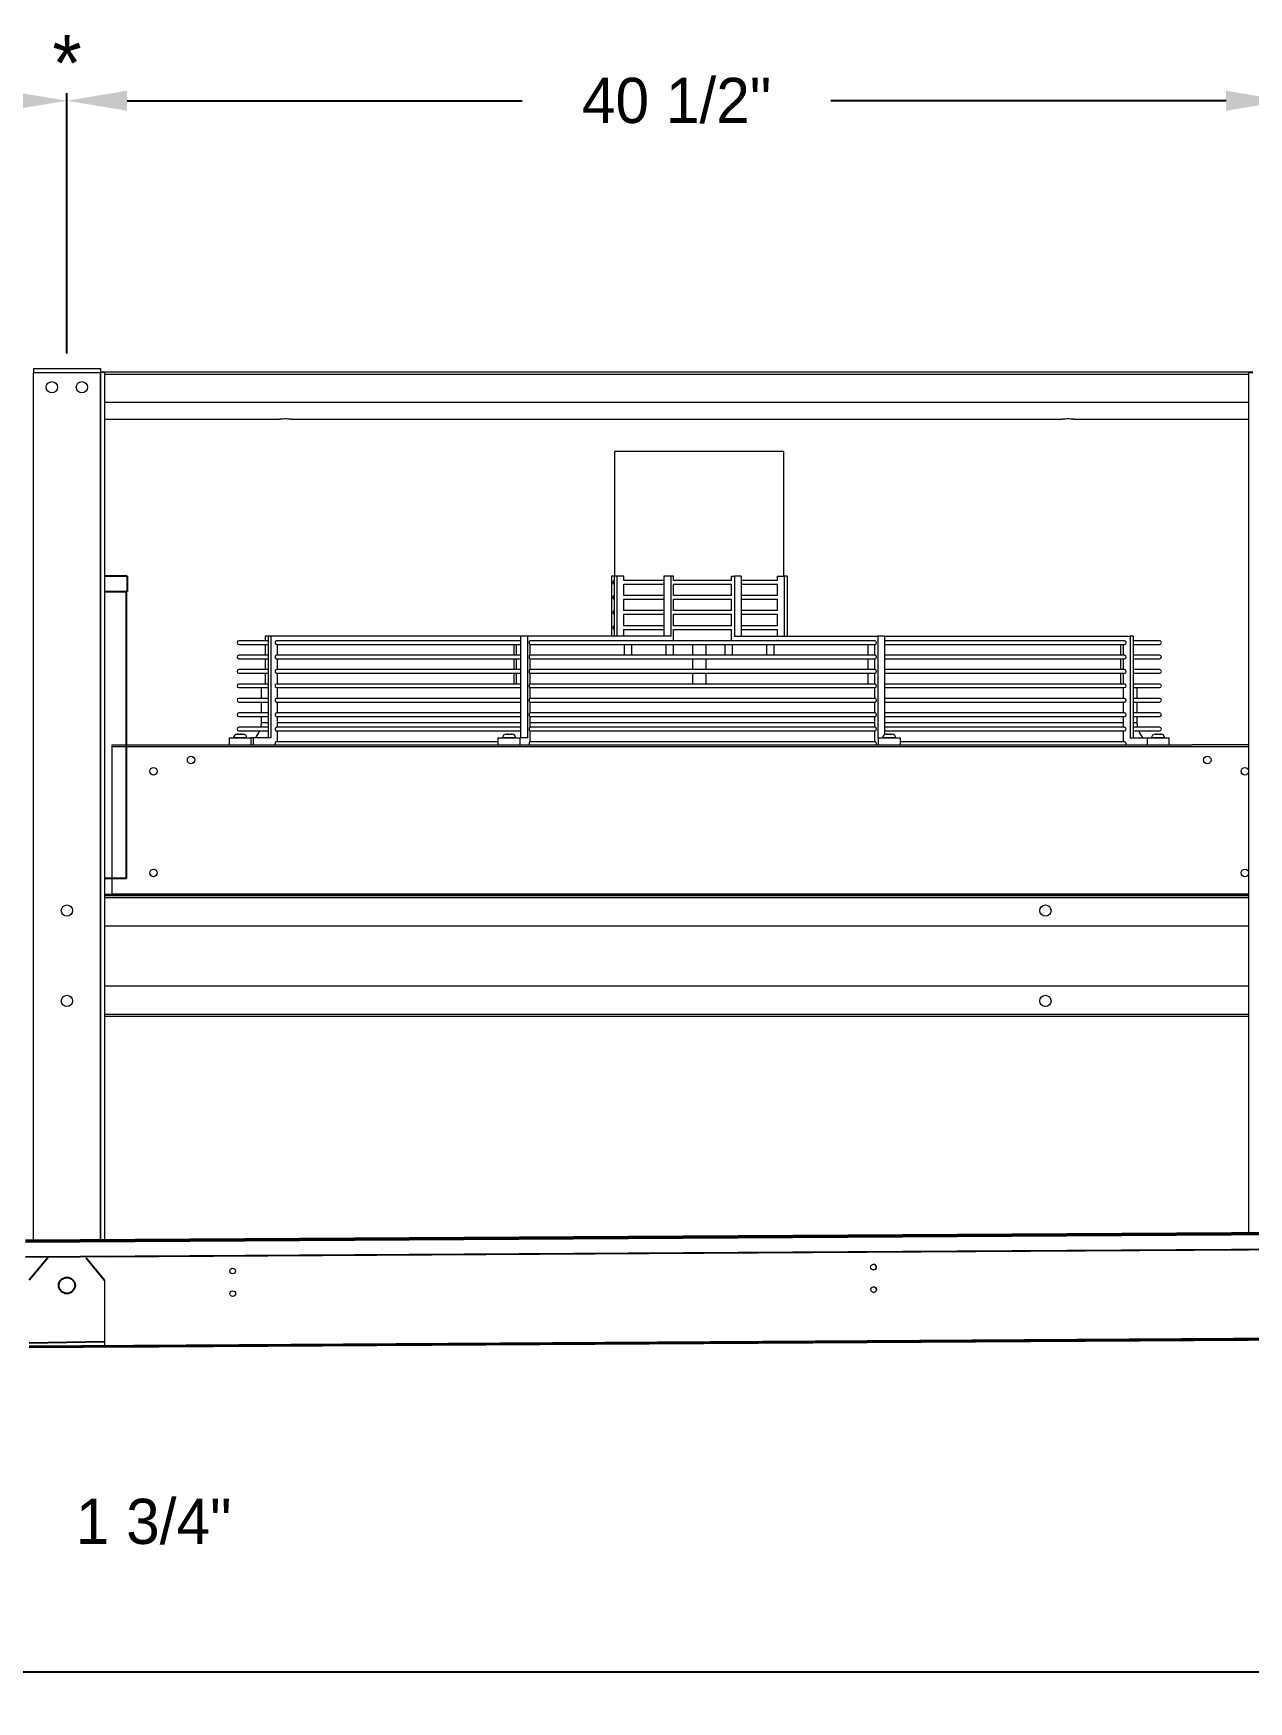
# Model space of a CAD drawing. Extents: x 6 to 271, y -23 to 146.
# Drawn here: x 96.4 to 136.7, y 44.2 to 99.6 of the extents above; entities that cross this region are included whole.
import ezdxf
from ezdxf.enums import TextEntityAlignment as Align

# ---------------------------------------------------------------- set-up
doc = ezdxf.new("R2010")
doc.units = 0
doc.header["$MEASUREMENT"] = 0
doc.layers.get('0').update_dxf_attribs({"linetype": 'CONTINUOUS'})
doc.layers.get('Defpoints').update_dxf_attribs({"linetype": 'CONTINUOUS'})
doc.dimstyles.get("Standard").update_dxf_attribs({"dimtxt": 1.5, "dimasz": 2, "dimexe": 0.25, "dimexo": 0.5, "dimgap": 0.75, "dimtad": 0, "dimtih": 1, "dimtoh": 1, "dimdec": 4, "dimzin": 0, "dimdsep": 46, "dimlunit": 5, "dimtxsty": 'STANDARD', "dimcen": 0.125, "dimclrd": 1, "dimclre": 1, "dimclrt": 1, "dimadec": 0, "dimazin": 0, "dimtfac": 1, "dimtdec": 4, "dimtofl": 0, "dimtmove": 0, "dimatfit": 3, "dimfxl": 1, "dimfrac": 2, "dimtolj": 1, "dimtzin": 0, "dimarcsym": 0})

# ---------------------------------------------------------------- blocks, each defined once
blk = doc.blocks.new('*D29')
at = {"color": 7, "lineweight": -2}
for p, q in [((97.495, 88.965), (97.495, 97.601)), ((137.995, 88.965), (137.995, 97.601)), ((99.495, 97.351), (112.62, 97.351)), ((135.995, 97.351), (122.87, 97.351))]:
    blk.add_line(p, q, dxfattribs=at)
at = {"color": 7}
for points in [[(99.495, 97.684), (99.495, 97.018), (97.495, 97.351)], [(135.995, 97.684), (135.995, 97.018), (137.995, 97.351)]]:
    blk.add_solid(points, dxfattribs=at)
at = {"layer": 'Defpoints', "color": 0}
for p in [(137.995, 97.351), (97.495, 88.465), (137.995, 88.465)]:
    blk.add_point(p, dxfattribs=at)
at = {"color": 7, "insert": (117.745, 97.351), "char_height": 1.5, "attachment_point": 5}
blk.add_mtext('\\A1;40 1/2"', dxfattribs=at)
blk = doc.blocks.new('*D33')
at = {"color": 7, "lineweight": -2}
for p, q in [((89.995, 59.419), (89.995, 97.601)), ((97.495, 88.965), (97.495, 97.601)), ((89.995, 97.351), (87.995, 97.351)), ((95.495, 97.351), (91.995, 97.351))]:
    blk.add_line(p, q, dxfattribs=at)
at = {"color": 7}
for points in [[(91.995, 97.684), (91.995, 97.018), (89.995, 97.351)], [(95.495, 97.684), (95.495, 97.018), (97.495, 97.351)]]:
    blk.add_solid(points, dxfattribs=at)
at = {"layer": 'Defpoints', "color": 0}
for p in [(97.495, 97.351), (97.495, 88.465), (89.995, 58.919)]:
    blk.add_point(p, dxfattribs=at)
at = {"color": 7, "insert": (83.495, 97.351), "char_height": 1.5, "attachment_point": 5}
blk.add_mtext('\\A1;7 1/2"', dxfattribs=at)
blk = doc.blocks.new('*D34')
at = {"color": 7, "lineweight": -2}
for p, q in [((265.011, 56.506), (265.011, 44.939)), ((90.014, 55.419), (90.014, 44.939)), ((92.014, 45.189), (174.512, 45.189)), ((263.011, 45.189), (180.512, 45.189))]:
    blk.add_line(p, q, dxfattribs=at)
at = {"color": 7}
for points in [[(92.014, 45.523), (92.014, 44.856), (90.014, 45.189)], [(263.011, 45.523), (263.011, 44.856), (265.011, 45.189)]]:
    blk.add_solid(points, dxfattribs=at)
at = {"layer": 'Defpoints', "color": 0}
for p in [(265.011, 57.006), (90.014, 55.919), (265.011, 45.189)]:
    blk.add_point(p, dxfattribs=at)
at = {"color": 7, "insert": (177.512, 45.189), "char_height": 1.5, "attachment_point": 5}
blk.add_mtext('\\A1;175"', dxfattribs=at)
blk = doc.blocks.new('*D35')
at = {"color": 7, "lineweight": -2}
for p, q in [((90.014, 55.419), (90.014, 49.929)), ((91.757, 53.867), (91.757, 49.929)), ((88.014, 50.179), (86.014, 50.179)), ((93.757, 50.179), (95.875, 50.179))]:
    blk.add_line(p, q, dxfattribs=at)
at = {"color": 7}
for points in [[(88.014, 50.512), (88.014, 49.846), (90.014, 50.179)], [(93.757, 50.512), (93.757, 49.846), (91.757, 50.179)]]:
    blk.add_solid(points, dxfattribs=at)
at = {"layer": 'Defpoints', "color": 0}
for p in [(90.014, 55.919), (91.757, 54.367), (90.014, 50.179)]:
    blk.add_point(p, dxfattribs=at)
at = {"color": 7, "insert": (100.375, 50.179), "char_height": 1.5, "attachment_point": 5}
blk.add_mtext('\\A1;1 3/4"', dxfattribs=at)

msp = doc.modelspace()

# ---------------------------------------------------------------- linework, layer by layer
at = {"color": 0, "linetype": 'Continuous', "lineweight": 15}
for p, q in [((96.38066, 88.3298), (96.37967, 88.3298)), ((96.38066, 88.4653), (96.38066, 88.3308)), ((96.38066, 88.4653), (98.60966, 88.4653)), ((96.38066, 88.3308), (98.60966, 88.3308)), ((96.38066, 88.3298), (96.38066, 88.3308)), ((96.38066, 88.3298), (98.60966, 88.3298)), ((96.38066, 59.51501), (96.38066, 88.3298)), ((98.60966, 88.4653), (98.60966, 88.3308)), ((98.60966, 88.3298), (98.60966, 88.3308)), ((98.60966, 59.52886), (98.60966, 88.3298)), ((98.61066, 88.3298), (98.60966, 88.3298)), ((98.61066, 88.3298), (98.61066, 59.52887)), ((98.74516, 88.3298), (98.61066, 88.3298)), ((98.74516, 88.3298), (98.74516, 59.5297)), ((98.74516, 88.2768), (136.74516, 88.2768)), ((136.74516, 88.3298), (136.74516, 59.76573)), ((136.74516, 88.3298), (136.87966, 88.3298)), ((98.74516, 87.34551), (136.74516, 87.34551)), ((98.74516, 86.78321), (104.55766, 86.78321)), ((104.93266, 86.78321), (130.55766, 86.78321)), ((130.93267, 86.78321), (136.74516, 86.78321)), ((119.57146, 85.7088), (115.68266, 85.7088)), ((121.30766, 85.7088), (119.57146, 85.7088)), ((115.57795, 81.5728), (115.57795, 79.5778)), ((115.67133, 81.5728), (115.57795, 81.5728)), ((115.7647, 81.5728), (115.67133, 81.5728)), ((115.67133, 81.5728), (115.67133, 79.5778)), ((115.7647, 81.5728), (115.7647, 79.5778)), ((115.99013, 81.5728), (115.7647, 81.5728)), ((115.99013, 81.42198), (115.99013, 81.5728)), ((117.32549, 81.42292), (115.99013, 81.42292)), ((117.55092, 81.5728), (117.32549, 81.5728)), ((117.32549, 81.5728), (117.32549, 79.5778)), ((117.55092, 81.5728), (117.55092, 79.5778)), ((117.6443, 81.5728), (117.55092, 81.5728)), ((117.6443, 81.42198), (117.6443, 81.5728)), ((119.57146, 81.42292), (117.6443, 81.42292)), ((119.57146, 81.42292), (119.57146, 81.5728)), ((119.57146, 81.5728), (119.66484, 81.5728)), ((119.66484, 81.5728), (119.66484, 79.5778)), ((119.89026, 81.5728), (119.66484, 81.5728)), ((119.89026, 81.5728), (119.89026, 79.5778)), ((121.09357, 81.42292), (119.89026, 81.42292)), ((121.09357, 81.42292), (121.09357, 81.5728)), ((121.09357, 81.5728), (121.319, 81.5728)), ((121.319, 81.5728), (121.319, 79.5778)), ((121.41238, 81.5728), (121.319, 81.5728)), ((121.41238, 81.5728), (121.41238, 79.5778)), ((115.99013, 80.92198), (115.99013, 81.30386)), ((115.99013, 81.30292), (117.32549, 81.30292)), ((117.32549, 80.92292), (115.99013, 80.92292)), ((117.6443, 80.92198), (117.6443, 81.30386)), ((117.6443, 81.30292), (119.57146, 81.30292)), ((119.57146, 80.92292), (117.6443, 80.92292)), ((119.57146, 80.92292), (119.57146, 81.30292)), ((119.89026, 81.30292), (121.09357, 81.30292)), ((121.09357, 80.92292), (119.89026, 80.92292)), ((121.09357, 80.92292), (121.09357, 81.30292)), ((115.99013, 80.42198), (115.99013, 80.80386)), ((115.99013, 80.80292), (117.32549, 80.80292)), ((117.32549, 80.42292), (115.99013, 80.42292)), ((117.6443, 80.42198), (117.6443, 80.80386)), ((117.6443, 80.80292), (119.57146, 80.80292)), ((119.57146, 80.42292), (117.6443, 80.42292)), ((119.57146, 80.42292), (119.57146, 80.80292)), ((119.89026, 80.80292), (121.09357, 80.80292)), ((121.09357, 80.42292), (119.89026, 80.42292)), ((121.09357, 80.42292), (121.09357, 80.80292)), ((115.99013, 79.92198), (115.99013, 80.30386)), ((115.99013, 80.30292), (117.32549, 80.30292)), ((117.32549, 79.92292), (115.99013, 79.92292)), ((115.99013, 79.5778), (115.99013, 79.80386)), ((115.99013, 79.80292), (117.32549, 79.80292)), ((117.6443, 79.92198), (117.6443, 80.30386)), ((117.6443, 80.30292), (119.57146, 80.30292)), ((119.57146, 79.92292), (117.6443, 79.92292)), ((117.6443, 79.42292), (117.6443, 79.80386)), ((117.6443, 79.80292), (119.57146, 79.80292)), ((119.57146, 79.92292), (119.57146, 80.30292)), ((119.57146, 79.42292), (119.57146, 79.80292)), ((119.89026, 80.30292), (121.09357, 80.30292)), ((121.09357, 79.92292), (119.89026, 79.92292)), ((119.89026, 79.80292), (121.09357, 79.80292)), ((121.09357, 79.92292), (121.09357, 80.30292)), ((121.09357, 79.5778), (121.09357, 79.80292)), ((104.17503, 79.42292), (103.20505, 79.42292)), ((103.20505, 79.30292), (104.17503, 79.30292)), ((104.08166, 79.5778), (104.08166, 79.42292)), ((104.17503, 79.5778), (104.08166, 79.5778)), ((104.08166, 79.30292), (104.08166, 78.94425)), ((104.2684, 79.5778), (104.17503, 79.5778)), ((104.17503, 79.5778), (104.17503, 76.1968)), ((104.2684, 79.5778), (104.2684, 76.1968)), ((112.56357, 79.5778), (104.2684, 79.5778)), ((104.46412, 79.30292), (112.56357, 79.30292)), ((112.56357, 79.42292), (104.46416, 79.42292)), ((104.49383, 78.94425), (104.49383, 79.30292)), ((112.33814, 79.30292), (112.33814, 78.94425)), ((112.43152, 78.94425), (112.43152, 79.30292)), ((112.78899, 79.5778), (112.56357, 79.5778)), ((112.56357, 79.5778), (112.56357, 76.1968)), ((112.78899, 79.5778), (112.78899, 76.1968)), ((117.55092, 79.5778), (112.78899, 79.5778)), ((112.87006, 79.30292), (124.34644, 79.30292)), ((124.34644, 79.42292), (112.87014, 79.42292)), ((112.88237, 78.94425), (112.88237, 79.30292)), ((119.66484, 79.5778), (124.42676, 79.5778)), ((124.10795, 78.94425), (124.10795, 79.30292)), ((124.33338, 78.94425), (124.33338, 79.30292)), ((124.42676, 79.5778), (124.42676, 76.1968)), ((124.65219, 79.5778), (124.42676, 79.5778)), ((124.65219, 79.5778), (124.65219, 76.3049)), ((124.65219, 79.5778), (132.81529, 79.5778)), ((132.62138, 79.42292), (124.65219, 79.42292)), ((124.65219, 79.30292), (132.62138, 79.30292)), ((132.4965, 78.94425), (132.4965, 79.30292)), ((132.58987, 78.94425), (132.58987, 79.30292)), ((132.81529, 79.5778), (132.81529, 76.1968)), ((132.90867, 79.5778), (132.81529, 79.5778)), ((132.90867, 79.5778), (132.90867, 76.1968)), ((133.78528, 79.42292), (132.90867, 79.42292)), ((132.90867, 79.30292), (133.78528, 79.30292)), ((104.17503, 78.94425), (103.20505, 78.94425)), ((103.20505, 78.82425), (104.17503, 78.82425)), ((104.08166, 78.82425), (104.08166, 78.46559)), ((104.46412, 78.82425), (112.56357, 78.82425)), ((112.56357, 78.94425), (104.46416, 78.94425)), ((104.49383, 78.46559), (104.49383, 78.82425)), ((112.33814, 78.82425), (112.33814, 78.46559)), ((112.43152, 78.46559), (112.43152, 78.82425)), ((112.87006, 78.82425), (124.34644, 78.82425)), ((124.34644, 78.94425), (112.87014, 78.94425)), ((112.88237, 78.46559), (112.88237, 78.82425)), ((124.10795, 78.46559), (124.10795, 78.82425)), ((124.33338, 78.46559), (124.33338, 78.82425)), ((132.62138, 78.94425), (124.65219, 78.94425)), ((124.65219, 78.82425), (132.62138, 78.82425)), ((132.4965, 78.46559), (132.4965, 78.82425)), ((132.58987, 78.46559), (132.58987, 78.82425)), ((133.78528, 78.94425), (132.90867, 78.94425)), ((132.90867, 78.82425), (133.78528, 78.82425)), ((104.17503, 78.46559), (103.20505, 78.46559)), ((103.20505, 78.34559), (104.17503, 78.34559)), ((104.08166, 78.34559), (104.08166, 77.98692)), ((104.46412, 78.34559), (112.56357, 78.34559)), ((112.56357, 78.46559), (104.46416, 78.46559)), ((104.49383, 77.98692), (104.49383, 78.34559)), ((112.33814, 78.34559), (112.33814, 77.98692)), ((112.43152, 77.98692), (112.43152, 78.34559)), ((112.87007, 78.34559), (124.34644, 78.34559)), ((124.34644, 78.46559), (112.87014, 78.46559)), ((112.88237, 77.98692), (112.88237, 78.34559)), ((124.10795, 77.98692), (124.10795, 78.34559)), ((124.33338, 77.98692), (124.33338, 78.34559)), ((132.62138, 78.46559), (124.65219, 78.46559)), ((124.65219, 78.34559), (132.62138, 78.34559)), ((132.4965, 77.98692), (132.4965, 78.34559)), ((132.58987, 77.98692), (132.58987, 78.34559)), ((133.78528, 78.46559), (132.90867, 78.46559)), ((132.90867, 78.34559), (133.78528, 78.34559)), ((104.17503, 77.98692), (103.20505, 77.98692)), ((103.20505, 77.86692), (104.17503, 77.86692)), ((104.46412, 77.86692), (112.56357, 77.86692)), ((112.56357, 77.98692), (104.46416, 77.98692)), ((104.49383, 77.50826), (104.49383, 77.86692)), ((112.87007, 77.86692), (124.34644, 77.86692)), ((124.34644, 77.98692), (112.87014, 77.98692)), ((112.88237, 77.50826), (112.88237, 77.86692)), ((124.33338, 77.50826), (124.33338, 77.86692)), ((132.62138, 77.98692), (124.65219, 77.98692)), ((124.65219, 77.86692), (132.62138, 77.86692)), ((132.58987, 77.50826), (132.58987, 77.86692)), ((133.78528, 77.98692), (132.90867, 77.98692)), ((132.90867, 77.86692), (133.78528, 77.86692)), ((104.17503, 77.50826), (103.20505, 77.50826)), ((103.20505, 77.38826), (104.17503, 77.38826)), ((104.17503, 77.02959), (103.20505, 77.02959)), ((104.46412, 77.38826), (112.56357, 77.38826)), ((112.56357, 77.50826), (104.46416, 77.50826)), ((112.56357, 77.02959), (104.46416, 77.02959)), ((104.49383, 77.02959), (104.49383, 77.38826)), ((112.87007, 77.38826), (124.34644, 77.38826)), ((124.34644, 77.50826), (112.87014, 77.50826)), ((124.34644, 77.02959), (112.87014, 77.02959)), ((112.88237, 77.02959), (112.88237, 77.38826)), ((124.33338, 77.02959), (124.33338, 77.38826)), ((132.62138, 77.50826), (124.65219, 77.50826)), ((124.65219, 77.38826), (132.62138, 77.38826)), ((132.62138, 77.02959), (124.65219, 77.02959)), ((132.58987, 77.02959), (132.58987, 77.38826)), ((133.78528, 77.50826), (132.90867, 77.50826)), ((132.90867, 77.38826), (133.78528, 77.38826)), ((133.78528, 77.02959), (132.90867, 77.02959)), ((103.20505, 76.90959), (104.17503, 76.90959)), ((104.17503, 76.55092), (103.20505, 76.55092)), ((103.20505, 76.43092), (104.17503, 76.43092)), ((104.17503, 76.7028), (103.94736, 76.7028)), ((104.46412, 76.90959), (112.56357, 76.90959)), ((104.46412, 76.43092), (112.56357, 76.43092)), ((112.56357, 76.55092), (104.46416, 76.55092)), ((104.49383, 76.55092), (104.49383, 76.90959)), ((112.56357, 76.7028), (104.49383, 76.7028)), ((104.49383, 76.07226), (104.49383, 76.43092)), ((112.87006, 76.90959), (124.34644, 76.90959)), ((112.87006, 76.43092), (124.34644, 76.43092)), ((124.34644, 76.55092), (112.87014, 76.55092)), ((112.88237, 76.55092), (112.88237, 76.90959)), ((124.33338, 76.7028), (112.88237, 76.7028)), ((112.88237, 76.07226), (112.88237, 76.43092)), ((124.33338, 76.55092), (124.33338, 76.90959)), ((124.33338, 76.07226), (124.33338, 76.43092)), ((124.65219, 76.90959), (132.62138, 76.90959)), ((132.58987, 76.7028), (124.65219, 76.7028)), ((132.62138, 76.55092), (124.65219, 76.55092)), ((124.65219, 76.43092), (132.62138, 76.43092)), ((132.58987, 76.55092), (132.58987, 76.90959)), ((132.58987, 76.07226), (132.58987, 76.43092)), ((132.90867, 76.90959), (133.78528, 76.90959)), ((133.04296, 76.7028), (132.90867, 76.7028)), ((133.78528, 76.55092), (132.90867, 76.55092)), ((132.90867, 76.43092), (133.78528, 76.43092)), ((98.99517, 75.9653), (102.12017, 75.9653)), ((98.99517, 75.9143), (136.74516, 75.9143)), ((102.12017, 75.9653), (134.87016, 75.9653)), ((102.88215, 76.1968), (102.91024, 76.1968)), ((102.91024, 76.1968), (103.62015, 76.1968)), ((103.04905, 76.1978), (103.0324, 76.1978)), ((103.4699, 76.1978), (103.04905, 76.1978)), ((103.1564, 76.3218), (103.15656, 76.3218)), ((103.15929, 76.3218), (103.15656, 76.3218)), ((103.15929, 76.3218), (103.16979, 76.3218)), ((103.18047, 76.3218), (103.16979, 76.3218)), ((103.18047, 76.3218), (103.25651, 76.3218)), ((103.26806, 76.3218), (103.25651, 76.3218)), ((103.27434, 76.3218), (103.26806, 76.3218)), ((103.27434, 76.3218), (103.29971, 76.3218)), ((103.31425, 76.3218), (103.29971, 76.3218)), ((103.31425, 76.3218), (103.3459, 76.3218)), ((103.68544, 76.1968), (103.62015, 76.1968)), ((103.68544, 76.1968), (103.68544, 75.9653)), ((104.2684, 76.1968), (103.68544, 76.1968)), ((111.81188, 76.07226), (104.46416, 76.07226)), ((111.81188, 76.1968), (111.83998, 76.1968)), ((111.83998, 76.1968), (112.54989, 76.1968)), ((112.09718, 76.1978), (111.96213, 76.1978)), ((112.08614, 76.3218), (112.11778, 76.3218)), ((112.39964, 76.1978), (112.09718, 76.1978)), ((112.13233, 76.3218), (112.11778, 76.3218)), ((112.13233, 76.3218), (112.15769, 76.3218)), ((112.16397, 76.3218), (112.15769, 76.3218)), ((112.17553, 76.3218), (112.16397, 76.3218)), ((112.17553, 76.3218), (112.25157, 76.3218)), ((112.26225, 76.3218), (112.25157, 76.3218)), ((112.26225, 76.3218), (112.27275, 76.3218)), ((112.27548, 76.3218), (112.27275, 76.3218)), ((112.27548, 76.3218), (112.27563, 76.3218)), ((112.78899, 76.1968), (112.54989, 76.1968)), ((124.34644, 76.07226), (112.87014, 76.07226)), ((124.42676, 76.1968), (124.44044, 76.1968)), ((124.44044, 76.1968), (124.46853, 76.1968)), ((124.46853, 76.1968), (125.17843, 76.1968)), ((124.89315, 76.1978), (124.59069, 76.1978)), ((124.71469, 76.3218), (124.71484, 76.3218)), ((124.71757, 76.3218), (124.71484, 76.3218)), ((124.71757, 76.3218), (124.72808, 76.3218)), ((124.73876, 76.3218), (124.72808, 76.3218)), ((124.73876, 76.3218), (124.8148, 76.3218)), ((124.82635, 76.3218), (124.8148, 76.3218)), ((124.83263, 76.3218), (124.82635, 76.3218)), ((124.83263, 76.3218), (124.858, 76.3218)), ((124.87255, 76.3218), (124.858, 76.3218)), ((124.87255, 76.3218), (124.90419, 76.3218)), ((125.02819, 76.1978), (124.89315, 76.1978)), ((132.62138, 76.07226), (125.17843, 76.07226)), ((132.81529, 76.1968), (133.37018, 76.1968)), ((133.37018, 76.1968), (133.39826, 76.1968)), ((133.39826, 76.1968), (134.10818, 76.1968)), ((133.94128, 76.1978), (133.52043, 76.1978)), ((133.64443, 76.3218), (133.67608, 76.3218)), ((133.69062, 76.3218), (133.67608, 76.3218)), ((133.69062, 76.3218), (133.71598, 76.3218)), ((133.72226, 76.3218), (133.71598, 76.3218)), ((133.73381, 76.3218), (133.72226, 76.3218)), ((133.73381, 76.3218), (133.80985, 76.3218)), ((133.82054, 76.3218), (133.80985, 76.3218)), ((133.82054, 76.3218), (133.83104, 76.3218)), ((133.83377, 76.3218), (133.83104, 76.3218)), ((133.83377, 76.3218), (133.83392, 76.3218)), ((133.95793, 76.1978), (133.94128, 76.1978)), ((136.74516, 75.9653), (134.87016, 75.9653)), ((98.74516, 70.9018), (136.74516, 70.9018)), ((136.74516, 71.0163), (98.99517, 71.0163)), ((98.99517, 71.0153), (136.74516, 71.0153)), ((98.99517, 70.9653), (136.74516, 70.9653)), ((98.74516, 69.9653), (136.74516, 69.9653)), ((98.74516, 67.9653), (136.74516, 67.9653)), ((98.74516, 67.0288), (136.74516, 67.0288)), ((98.74516, 66.9653), (136.74516, 66.9653)), ((98.86668, 59.53046), (136.61595, 59.76493)), ((98.86695, 59.48626), (136.61622, 59.72074)), ((98.74516, 58.97306), (136.74516, 59.20909)), ((136.61941, 59.20901), (98.87013, 58.97454)), ((98.74516, 58.19627), (98.74516, 56.0236)), ((98.74516, 56.024), (136.74516, 56.26003)), ((98.74516, 55.973), (136.74516, 56.20903))]:
    msp.add_line(p, q, dxfattribs=at)
at = {"color": 7, "ltscale": 7}
for p, q in [((99.49656, 81.5626), (98.74517, 81.5626)), ((99.49656, 81.5626), (99.49656, 81.0626)), ((98.74517, 81.0626), (99.49656, 81.0626)), ((99.46531, 81.0626), (99.46531, 71.53135)), ((99.46531, 71.53135), (98.74517, 71.53135))]:
    msp.add_line(p, q, dxfattribs=at)
at = {"color": 7, "linetype": 'Continuous', "lineweight": 15}
for p, q in [((98.99517, 75.9143), (98.99517, 75.9653)), ((98.99517, 71.0163), (98.99517, 75.9143)), ((98.74516, 71.0153), (98.99416, 71.0153)), ((98.74516, 70.9653), (98.99416, 70.9653)), ((98.74516, 70.9653), (98.99517, 70.9653)), ((98.99416, 71.0153), (98.99416, 70.9653)), ((98.99517, 71.0163), (98.99517, 71.0153)), ((98.99517, 70.9653), (98.99517, 71.0153))]:
    msp.add_line(p, q, dxfattribs=at)
at = {"color": 0}
for p, q in [((259.86357, 60.53046), (96.11673, 59.51338)), ((96.11701, 59.46918), (259.86385, 60.48626)), ((259.74516, 59.97308), (96.12018, 58.95746)), ((96.85571, 58.94202), (96.24516, 58.19627)), ((98.13462, 58.94202), (98.74516, 58.19627)), ((96.24517, 56.00847), (259.74516, 57.02402)), ((259.74516, 56.97302), (96.24517, 55.95747)), ((98.74516, 56.1486), (96.24516, 56.10761))]:
    msp.add_line(p, q, dxfattribs=at)
at = {"color": 0, "linetype": 'Continuous', "lineweight": 15, "flags": 128}
for points in [[(104.55766, 86.78321), (104.56526, 86.78737), (104.58742, 86.79119), (104.62238, 86.79437), (104.66728, 86.79664), (104.71848, 86.79782), (104.77185, 86.79782), (104.82305, 86.79664), (104.86795, 86.79437), (104.9029, 86.79119), (104.92507, 86.78737), (104.93266, 86.78321)], [(104.93266, 86.78321), (104.92502, 86.78737), (104.91995, 86.78854)], [(130.55766, 86.78321), (130.56526, 86.78737), (130.58743, 86.79119), (130.62238, 86.79437), (130.66727, 86.79664), (130.71848, 86.79782), (130.77185, 86.79782), (130.82305, 86.79664), (130.86795, 86.79437), (130.9029, 86.79119), (130.92506, 86.78737), (130.93267, 86.78321)], [(130.93267, 86.78321), (130.92502, 86.78737), (130.91995, 86.78854)], [(124.34644, 79.42292), (124.34649, 79.42292), (124.35577, 79.41774), (124.36345, 79.40321), (124.36823, 79.38181), (124.36929, 79.35719), (124.36646, 79.33354), (124.36021, 79.31491), (124.35161, 79.30446), (124.34644, 79.30292)], [(124.34644, 78.94425), (124.35069, 78.94321), (124.35905, 78.93438), (124.36547, 78.9178), (124.36895, 78.89604), (124.36895, 78.87246), (124.36547, 78.85071), (124.35905, 78.83413), (124.35069, 78.82529), (124.34644, 78.82425)], [(124.34644, 78.46559), (124.35069, 78.46455), (124.35905, 78.45571), (124.36547, 78.43914), (124.36895, 78.41738), (124.36895, 78.3938), (124.36547, 78.37204), (124.35905, 78.35546), (124.35069, 78.34663), (124.34644, 78.34559)], [(124.34644, 77.98692), (124.35069, 77.98588), (124.35905, 77.97705), (124.36547, 77.96047), (124.36895, 77.93871), (124.36895, 77.91513), (124.36547, 77.89337), (124.35905, 77.8768), (124.35069, 77.86796), (124.34644, 77.86692)], [(124.34644, 77.50826), (124.35069, 77.50722), (124.35905, 77.49838), (124.36547, 77.48181), (124.36895, 77.46005), (124.36895, 77.43647), (124.36547, 77.41471), (124.35905, 77.39813), (124.35069, 77.38929), (124.34644, 77.38826)], [(124.34644, 77.02959), (124.35069, 77.02855), (124.35905, 77.01972), (124.36547, 77.00314), (124.36895, 76.98138), (124.36895, 76.9578), (124.36547, 76.93604), (124.35905, 76.91946), (124.35069, 76.91063), (124.34644, 76.90959)], [(103.94736, 76.7028), (103.93973, 76.59607), (103.93182, 76.55092)], [(124.34644, 76.55092), (124.35069, 76.54989), (124.35905, 76.54105), (124.36547, 76.52447), (124.36895, 76.50271), (124.36895, 76.47914), (124.36547, 76.45738), (124.35905, 76.4408), (124.35069, 76.43196), (124.34644, 76.43092)], [(133.0585, 76.55092), (133.05059, 76.59607), (133.04296, 76.7028)], [(124.34644, 76.07226), (124.35094, 76.07109), (124.35938, 76.06181), (124.36577, 76.04466), (124.36907, 76.02236), (124.36878, 75.99846), (124.36494, 75.97675), (124.36073, 75.9653)]]:
    msp.add_lwpolyline(points, dxfattribs=at)
at = {"color": 0, "linetype": 'Continuous', "lineweight": 15}
for centre, radius in [((96.99516, 87.8403), 0.1875), ((97.99516, 87.8403), 0.1875), ((101.62016, 75.4653), 0.125), ((135.37016, 75.4653), 0.125), ((100.37016, 75.0903), 0.125), ((136.62016, 75.0903), 0.125), ((100.37016, 71.7153), 0.125), ((136.62016, 71.7153), 0.125), ((129.99516, 70.4653), 0.1875), ((97.49516, 67.4653), 0.1875), ((129.99516, 67.4653), 0.1875), ((124.28375, 58.63168), 0.09375), ((102.99816, 58.49947), 0.09375), ((103.00282, 57.74948), 0.09375), ((124.28841, 57.88169), 0.09375)]:
    msp.add_circle(centre, radius, dxfattribs=at)
at = {"color": 7, "linetype": 'Continuous', "lineweight": 15}
msp.add_circle((97.49516, 70.4653), 0.1875, dxfattribs=at)
at = {"color": 0}
msp.add_circle((97.49516, 58.02059), 0.26853, dxfattribs=at)
at = {"color": 0, "linetype": 'Continuous', "lineweight": 15}
for centre, radius, start, end in [((115.68266, 81.36292), 0.06, 100.892283, 259.107717), ((115.68266, 80.86292), 0.06, 100.892283, 259.107717), ((115.68266, 80.36292), 0.06, 100.892283, 259.107717), ((115.68266, 79.86292), 0.06, 100.892283, 259.107717), ((103.20505, 79.36292), 0.06, 90, 270), ((132.61821, 79.36292), 0.06008, 273.024325, 86.975675), ((133.78528, 79.36292), 0.06, 270, 90), ((103.20505, 78.88425), 0.06, 90, 270), ((132.61809, 78.88425), 0.06009, 273.140742, 86.859258), ((133.78528, 78.88425), 0.06, 270, 90), ((103.20505, 78.40559), 0.06, 90, 270), ((132.61809, 78.40559), 0.06009, 273.141354, 86.858646), ((133.78528, 78.40559), 0.06, 270, 90), ((103.20505, 77.92692), 0.06, 90, 270), ((132.61809, 77.92692), 0.06009, 273.139793, 86.860207), ((133.78528, 77.92692), 0.06, 270, 90), ((103.20505, 77.44826), 0.06, 90, 270), ((103.20505, 76.96959), 0.06, 90, 270), ((132.61809, 77.44826), 0.06009, 273.141354, 86.858646), ((132.61809, 76.96959), 0.06009, 273.139793, 86.860207), ((133.78528, 77.44826), 0.06, 270, 90), ((133.78528, 76.96959), 0.06, 270, 90), ((103.20505, 76.49092), 0.06, 90, 270), ((103.19736, 76.7028), 0.75, 317.57173, 338.745888), ((132.61809, 76.49092), 0.06009, 273.141354, 86.858646), ((133.79296, 76.7028), 0.75, 201.254112, 222.42827), ((133.78528, 76.49092), 0.06, 270, 90), ((103.1564, 76.1978), 0.124, 90, 180), ((103.3459, 76.1978), 0.124, 0, 90), ((112.08614, 76.1978), 0.124, 90, 180), ((112.27564, 76.1978), 0.124, 0, 90), ((124.71469, 76.1978), 0.124, 90, 180), ((124.90419, 76.1978), 0.124, 0, 90), ((132.61677, 76.01172), 0.06071, 310.12598, 85.643571), ((133.64443, 76.1978), 0.124, 90, 180), ((133.83393, 76.1978), 0.124, 0, 90), ((124.28347, 58.63167), 0.09375, 0.355877, 90.268242), ((124.28347, 58.63167), 0.09375, 270.443526, 0.355877), ((124.28812, 57.88169), 0.09375, 0.355877, 90.26668), ((124.28812, 57.88169), 0.09375, 270.445153, 0.355877)]:
    msp.add_arc(centre, radius, start, end, dxfattribs=at)
at = {"color": 7, "linetype": 'Continuous', "lineweight": 15}
msp.add_arc((98.99416, 71.0163), 0.001, 270, 360, dxfattribs=at)
at = {"color": 0, "linetype": 'Continuous', "lineweight": 15}
for points in [[(136.88066, 88.3403), (98.60966, 88.3403)], [(98.74516, 86.78302), (104.55766, 86.78302)], [(104.93266, 86.78302), (130.55766, 86.78302)], [(130.93267, 86.78302), (136.74516, 86.78302)], [(115.68266, 85.7088), (115.68266, 81.5728)], [(121.30766, 81.5728), (121.30766, 85.7088)], [(116.00503, 79.30292), (116.00503, 78.94425)], [(116.25503, 78.94425), (116.25503, 79.30292)], [(117.39049, 79.30292), (117.39049, 78.94425)], [(117.64049, 78.94425), (117.64049, 79.30292)], [(118.26866, 79.30292), (118.26866, 78.94425)], [(118.72167, 78.94425), (118.72167, 79.30292)], [(119.34983, 79.30292), (119.34983, 78.94425)], [(119.59983, 78.94425), (119.59983, 79.30292)], [(120.7353, 79.30292), (120.7353, 78.94425)], [(120.98529, 78.94425), (120.98529, 79.30292)], [(118.26866, 78.82425), (118.26866, 78.46559)], [(118.72167, 78.46559), (118.72167, 78.82425)], [(118.26866, 78.34559), (118.26866, 77.98692)], [(118.72167, 77.98692), (118.72167, 78.34559)], [(103.94736, 77.86692), (103.94736, 77.50826)], [(133.04296, 77.50826), (133.04296, 77.86692)], [(103.94736, 77.38826), (103.94736, 77.02959)], [(133.04296, 77.02959), (133.04296, 77.38826)], [(103.94736, 76.90959), (103.94736, 76.7028)], [(133.04296, 76.7028), (133.04296, 76.90959)], [(102.88215, 76.1968), (102.88215, 75.9653)], [(103.0324, 76.1978), (103.0324, 76.1968)], [(103.15656, 76.3218), (103.15258, 76.32174)], [(103.15258, 76.32174), (103.15929, 76.3218)], [(103.16979, 76.3218), (103.17649, 76.32174)], [(103.17649, 76.32174), (103.18047, 76.3218)], [(103.25651, 76.3218), (103.25816, 76.32174)], [(103.25816, 76.32174), (103.27434, 76.3218)], [(103.29971, 76.3218), (103.3159, 76.32174)], [(103.3159, 76.32174), (103.31425, 76.3218)], [(103.4699, 76.1968), (103.4699, 76.1978)], [(103.62015, 75.9653), (103.62015, 76.1968)], [(111.81188, 76.1968), (111.81188, 75.9653)], [(111.96213, 76.1978), (111.96213, 76.1968)], [(112.11778, 76.3218), (112.11614, 76.32174)], [(112.11614, 76.32174), (112.13233, 76.3218)], [(112.15769, 76.3218), (112.17388, 76.32174)], [(112.17388, 76.32174), (112.17553, 76.3218)], [(112.25157, 76.3218), (112.25554, 76.32174)], [(112.25554, 76.32174), (112.26225, 76.3218)], [(112.27275, 76.3218), (112.27945, 76.32174)], [(112.27945, 76.32174), (112.27548, 76.3218)], [(112.39964, 76.1968), (112.39964, 76.1978)], [(112.54989, 75.9653), (112.54989, 76.1968)], [(124.44044, 76.1968), (124.44044, 75.9653)], [(124.59069, 76.1978), (124.59069, 76.1968)], [(124.71484, 76.3218), (124.71086, 76.32174)], [(124.71086, 76.32174), (124.71757, 76.3218)], [(124.72808, 76.3218), (124.73479, 76.32174)], [(124.73479, 76.32174), (124.73876, 76.3218)], [(124.8148, 76.3218), (124.81644, 76.32174)], [(124.81644, 76.32174), (124.83263, 76.3218)], [(124.858, 76.3218), (124.87419, 76.32174)], [(124.87419, 76.32174), (124.87255, 76.3218)], [(125.02819, 76.1968), (125.02819, 76.1978)], [(125.17843, 75.9653), (125.17843, 76.1968)], [(133.37018, 76.1968), (133.37018, 75.9653)], [(133.52043, 76.1978), (133.52043, 76.1968)], [(133.67608, 76.3218), (133.67442, 76.32174)], [(133.67442, 76.32174), (133.69062, 76.3218)], [(133.71598, 76.3218), (133.73217, 76.32174)], [(133.73217, 76.32174), (133.73381, 76.3218)], [(133.80985, 76.3218), (133.81383, 76.32174)], [(133.81383, 76.32174), (133.82054, 76.3218)], [(133.83104, 76.3218), (133.83775, 76.32174)], [(133.83775, 76.32174), (133.83377, 76.3218)], [(133.95793, 76.1968), (133.95793, 76.1978)], [(134.10818, 75.9653), (134.10818, 76.1968)]]:
    msp.add_open_spline(points, degree=1, dxfattribs=at)
for points, knots in [([(104.47046, 79.42196), (104.46554, 79.42239), (104.45438, 79.42336), (104.43758, 79.41679), (104.42258, 79.40441), (104.41223, 79.38715), (104.40775, 79.36721), (104.40961, 79.34677), (104.41762, 79.3282), (104.43089, 79.31335), (104.4478, 79.30481), (104.46105, 79.30158), (104.46756, 79.30319), (104.46802, 79.3033)], [0, 0, 0, 0, 0.08000974, 0.18140425, 0.28278023, 0.38416284, 0.48552898, 0.5868831, 0.68824043, 0.78960695, 0.89099106, 0.99236372, 1, 1, 1, 1]), ([(112.87267, 79.42234), (112.87023, 79.42256), (112.86519, 79.423), (112.85801, 79.41525), (112.85205, 79.40199), (112.84812, 79.38418), (112.84665, 79.36401), (112.84785, 79.34372), (112.85152, 79.32555), (112.85731, 79.31177), (112.86415, 79.30352), (112.86894, 79.30346), (112.87114, 79.30343)], [0, 0, 0, 0, 0.09601616, 0.19820906, 0.30040314, 0.40258641, 0.50476164, 0.60693102, 0.70909036, 0.81126535, 0.91344949, 1, 1, 1, 1]), ([(104.47046, 78.94329), (104.46554, 78.94372), (104.45438, 78.94469), (104.43758, 78.93812), (104.42258, 78.92574), (104.41223, 78.90848), (104.40775, 78.88855), (104.40961, 78.8681), (104.41762, 78.84953), (104.43089, 78.83469), (104.4478, 78.82614), (104.46105, 78.82291), (104.46756, 78.82453), (104.46802, 78.82464)], [0, 0, 0, 0, 0.08000981, 0.18140452, 0.28277711, 0.38416488, 0.48552549, 0.5868857, 0.68823789, 0.78960462, 0.89099156, 0.99236371, 1, 1, 1, 1]), ([(112.87267, 78.94367), (112.87023, 78.94389), (112.86519, 78.94434), (112.85801, 78.93658), (112.85205, 78.92333), (112.84812, 78.90551), (112.84665, 78.88534), (112.84785, 78.86506), (112.85152, 78.84688), (112.85731, 78.83311), (112.86415, 78.82486), (112.86894, 78.82479), (112.87114, 78.82476)], [0, 0, 0, 0, 0.09601651, 0.19820739, 0.30040162, 0.4025902, 0.50476557, 0.60692922, 0.70909396, 0.81126508, 0.91344936, 1, 1, 1, 1]), ([(104.47029, 78.46447), (104.46837, 78.46492), (104.46035, 78.46678), (104.44575, 78.46313), (104.42914, 78.45369), (104.41641, 78.43834), (104.40908, 78.41944), (104.40795, 78.39893), (104.41314, 78.37921), (104.42409, 78.36237), (104.43953, 78.35073), (104.45505, 78.34507), (104.46465, 78.34619), (104.46804, 78.34659)], [0, 0, 0, 0, 0.03199037, 0.1333914, 0.23483046, 0.33624075, 0.4376481, 0.53903806, 0.64042276, 0.74181607, 0.84323, 0.94463097, 1, 1, 1, 1]), ([(112.87265, 78.46459), (112.87068, 78.46503), (112.86612, 78.46607), (112.85923, 78.45965), (112.85297, 78.4474), (112.84864, 78.43021), (112.84673, 78.41031), (112.84744, 78.38985), (112.85071, 78.37123), (112.85616, 78.35626), (112.86314, 78.34765), (112.86848, 78.34425), (112.87106, 78.34569), (112.87111, 78.34572)], [0, 0, 0, 0, 0.0779734, 0.18018961, 0.28241519, 0.38463054, 0.48683658, 0.58903023, 0.69122556, 0.79341458, 0.8956179, 0.99784522, 1, 1, 1, 1]), ([(104.47029, 77.98581), (104.46837, 77.98626), (104.46035, 77.98811), (104.44575, 77.98447), (104.42914, 77.97503), (104.41641, 77.95968), (104.40908, 77.94077), (104.40795, 77.92027), (104.41314, 77.90054), (104.42409, 77.8837), (104.43953, 77.87206), (104.45505, 77.8664), (104.46465, 77.86752), (104.46804, 77.86792)], [0, 0, 0, 0, 0.0319894, 0.13338965, 0.23482889, 0.33623936, 0.43764689, 0.53904293, 0.64042213, 0.74181562, 0.84322972, 0.94463088, 1, 1, 1, 1]), ([(112.87265, 77.98592), (112.87068, 77.98637), (112.86612, 77.9874), (112.85923, 77.98098), (112.85297, 77.96873), (112.84864, 77.95154), (112.84673, 77.93165), (112.84744, 77.91119), (112.85071, 77.89256), (112.85616, 77.8776), (112.86314, 77.86898), (112.86848, 77.8656), (112.87106, 77.86702), (112.87111, 77.86705)], [0, 0, 0, 0, 0.07797344, 0.18018806, 0.28241389, 0.38463445, 0.48683496, 0.58902886, 0.69122443, 0.793418, 0.89561887, 0.99784644, 1, 1, 1, 1]), ([(104.47029, 77.50714), (104.46837, 77.50759), (104.46035, 77.50945), (104.44575, 77.5058), (104.42914, 77.49636), (104.41641, 77.48101), (104.40908, 77.46211), (104.40795, 77.4416), (104.41314, 77.42188), (104.42409, 77.40504), (104.43953, 77.3934), (104.45505, 77.38774), (104.46465, 77.38886), (104.46804, 77.38925)], [0, 0, 0, 0, 0.03198937, 0.1333905, 0.23482967, 0.33624007, 0.43764752, 0.53903759, 0.64042239, 0.74181581, 0.84322983, 0.94463092, 1, 1, 1, 1]), ([(104.47046, 77.02863), (104.46554, 77.02906), (104.45438, 77.03003), (104.43758, 77.02346), (104.42258, 77.01108), (104.41223, 76.99382), (104.40775, 76.97389), (104.40961, 76.95344), (104.41762, 76.93487), (104.43089, 76.92002), (104.4478, 76.91148), (104.46105, 76.90825), (104.46756, 76.90986), (104.46802, 76.90998)], [0, 0, 0, 0, 0.08000975, 0.18140612, 0.28277851, 0.38416609, 0.4855265, 0.58688651, 0.6882385, 0.78960503, 0.89099177, 0.99236372, 1, 1, 1, 1]), ([(112.87265, 77.50726), (112.87068, 77.5077), (112.86612, 77.50873), (112.85923, 77.50232), (112.85297, 77.49006), (112.84864, 77.47288), (112.84673, 77.45298), (112.84744, 77.43252), (112.85071, 77.4139), (112.85616, 77.39893), (112.86314, 77.39032), (112.86848, 77.38692), (112.87106, 77.38836), (112.87111, 77.38839)], [0, 0, 0, 0, 0.07797348, 0.18018981, 0.2824155, 0.38463097, 0.48683713, 0.58903089, 0.69122092, 0.79341435, 0.89561778, 0.99784522, 1, 1, 1, 1]), ([(112.87267, 77.02901), (112.87023, 77.02923), (112.86519, 77.02967), (112.85801, 77.02192), (112.85205, 77.00866), (112.84812, 76.99085), (112.84665, 76.97068), (112.84785, 76.95039), (112.85152, 76.93222), (112.85731, 76.91845), (112.86415, 76.91019), (112.86894, 76.91013), (112.87114, 76.9101)], [0, 0, 0, 0, 0.09601651, 0.19820739, 0.30040162, 0.4025902, 0.50476557, 0.60692922, 0.70909396, 0.81126508, 0.91344936, 1, 1, 1, 1]), ([(104.47046, 76.54996), (104.46554, 76.55039), (104.45438, 76.55137), (104.43758, 76.5448), (104.42258, 76.53241), (104.41223, 76.51516), (104.40775, 76.49522), (104.40961, 76.47478), (104.41762, 76.45621), (104.43089, 76.44136), (104.4478, 76.43281), (104.46105, 76.42959), (104.46756, 76.4312), (104.46802, 76.43131)], [0, 0, 0, 0, 0.08000988, 0.18140462, 0.28278084, 0.38416369, 0.48552719, 0.58688449, 0.68823938, 0.78960614, 0.89099179, 0.99236433, 1, 1, 1, 1]), ([(112.87267, 76.55034), (112.87023, 76.55056), (112.86519, 76.55101), (112.85801, 76.54325), (112.85205, 76.53), (112.84812, 76.51219), (112.84665, 76.49202), (112.84785, 76.47173), (112.85152, 76.45356), (112.85731, 76.43978), (112.86415, 76.43153), (112.86894, 76.43146), (112.87114, 76.43143)], [0, 0, 0, 0, 0.09601616, 0.19820787, 0.30040184, 0.40258757, 0.50476269, 0.60692902, 0.70909088, 0.81126577, 0.91344979, 1, 1, 1, 1]), ([(104.47029, 76.07113), (104.46827, 76.07159), (104.46015, 76.07343), (104.44546, 76.0697), (104.4289, 76.06015), (104.41625, 76.04473), (104.40902, 76.0258), (104.40794, 76.00522), (104.41343, 75.98579), (104.42161, 75.97172), (104.42882, 75.96668), (104.4308, 75.9653)], [0, 0, 0, 0, 0.04301139, 0.17276554, 0.30248548, 0.43221329, 0.56193458, 0.69163759, 0.82133921, 0.95104977, 1, 1, 1, 1]), ([(112.87259, 76.07106), (112.87153, 76.07157), (112.86794, 76.07332), (112.86167, 76.0691), (112.85493, 76.05897), (112.84987, 76.04315), (112.84709, 76.02399), (112.84687, 76.00337), (112.8494, 75.98418), (112.85275, 75.97081), (112.85557, 75.96629), (112.85619, 75.9653)], [0, 0, 0, 0, 0.054169601, 0.18410268, 0.314036232, 0.443945546, 0.573849955, 0.703737051, 0.833628118, 0.963507149, 1, 1, 1, 1])]:
    msp.add_open_spline(points, degree=3, knots=knots, dxfattribs=at)

# ---------------------------------------------------------------- texts
at = {"color": 0}
msp.add_text('*', height=1.87063, dxfattribs=at).set_placement((97.49835, 97.66828), align=Align.CENTER)

# ---------------------------------------------------------------- dimensions: what is measured, and where the dimension line sits
for base, p1, p2, picture, middle in [((97.495161, 97.350975), (89.995305, 58.91871), (97.495161, 88.465304), '*D33', (83.495305, 97.350975)), ((137.99516, 97.35098), (97.49516, 88.4653), (137.99516, 88.4653), '*D29', (117.74516, 97.35098)), ((90.01394, 50.17908), (91.75716, 54.36707), (90.01394, 55.91877), '*D35', (100.37499, 50.17908))]:
    dim = msp.add_linear_dim(base=base, p1=p1, p2=p2, dimstyle='Standard', override={"dimpost": '"', "dimclrd": 7, "dimclre": 7, "dimclrt": 7}, dxfattribs=at)
    dim.commit()
    dim.dimension.update_dxf_attribs({"geometry": picture, "text_midpoint": middle, "dimtype": 160})
dim = msp.add_linear_dim(base=(265.01057, 45.18939), p1=(90.01394, 55.91877), p2=(265.01057, 57.00572), dimstyle='Standard', override={"dimpost": '"', "dimclrd": 7, "dimclre": 7, "dimclrt": 7}, dxfattribs=at)
dim.commit()
dim.dimension.update_dxf_attribs({"geometry": '*D34', "text_midpoint": (177.51225, 45.18939)})

doc.saveas('drawing.dxf')
